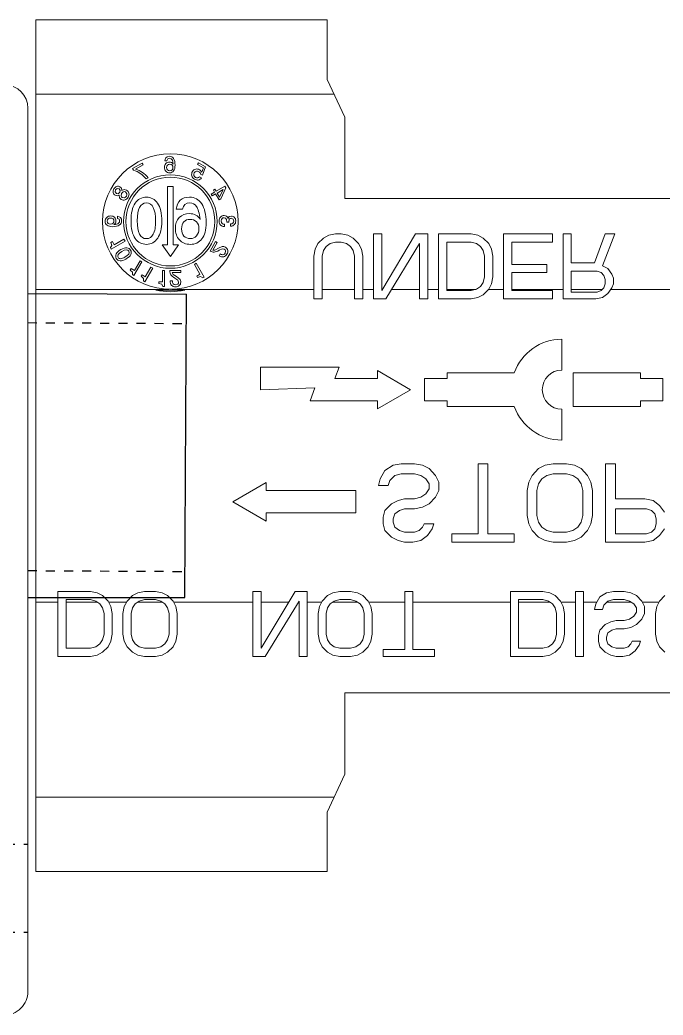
# Model space of a CAD drawing. Header units: millimetres. Extents: x 5106 to 6716, y 1990 to 3063.
# Drawn here: x 6429.87 to 6436.98, y 2520.72 to 2531.72 of the extents above; entities that cross this region are included whole.
import ezdxf

# ---------------------------------------------------------------- set-up
doc = ezdxf.new("R2010")
doc.units = ezdxf.units.MM
doc.linetypes.add('DASH', pattern=[0.35, 0.25, -0.1])
doc.layers.add('51', color=7, linetype='Continuous', true_color=0xffffff)
doc.layers.add('_TCH_MASK', color=7, linetype='Continuous', lineweight=0)
doc.layers.add('图框_标题栏属性', color=1, linetype='Continuous', lineweight=0)

# ---------------------------------------------------------------- blocks, each defined once
blk = doc.blocks.new('4')
at = {"layer": '_TCH_MASK', "color": 7, "linetype": 'Continuous'}
for p, q in [((3398.47, 4266.099), (3398.47, 4264.691)), ((3391.344, 4259.993), (3391.344, 4265.917)), ((3400.074, 4265.917), (3400.074, 4259.993)), ((3392.159, 4265.549), (3392.061, 4265.645)), ((3393.063, 4265.645), (3392.965, 4265.549)), ((3394.124, 4265.552), (3394.242, 4265.639)), ((3394.537, 4265.639), (3394.655, 4265.552)), ((3396.501, 4265.608), (3396.501, 4265.212)), ((3396.897, 4265.608), (3396.501, 4265.608)), ((3396.897, 4265.212), (3396.897, 4265.608)), ((3392.257, 4265.501), (3392.159, 4265.549)), ((3392.379, 4265.477), (3392.257, 4265.501)), ((3392.379, 4265.477), (3392.745, 4265.477)), ((3392.868, 4265.501), (3392.745, 4265.477)), ((3392.965, 4265.549), (3392.868, 4265.501)), ((3392.948, 4265.247), (3392.948, 4265.54)), ((3394.006, 4265.292), (3394.036, 4265.436)), ((3394.036, 4265.436), (3394.124, 4265.552)), ((3394.183, 4265.408), (3394.154, 4265.321)), ((3394.242, 4265.465), (3394.183, 4265.408)), ((3394.33, 4265.494), (3394.242, 4265.465)), ((3394.33, 4265.494), (3394.419, 4265.494)), ((3394.507, 4265.465), (3394.419, 4265.494)), ((3394.566, 4265.408), (3394.507, 4265.465)), ((3394.596, 4265.321), (3394.566, 4265.408)), ((3394.655, 4265.552), (3394.743, 4265.436)), ((3394.743, 4265.436), (3394.773, 4265.292)), ((3392.184, 4265.19), (3392.257, 4265.214)), ((3392.257, 4265.07), (3392.257, 4265.214)), ((3392.55, 4265.142), (3392.648, 4265.238)), ((3392.648, 4265.238), (3392.745, 4265.286)), ((3392.868, 4265.286), (3392.745, 4265.286)), ((3392.868, 4265.286), (3392.965, 4265.238)), ((3392.965, 4265.238), (3393.063, 4265.142)), ((3394.006, 4265.292), (3394.006, 4264.599)), ((3394.154, 4264.772), (3394.154, 4265.321)), ((3394.596, 4265.321), (3394.596, 4264.772)), ((3394.773, 4264.772), (3394.773, 4265.292)), ((3396.402, 4265.212), (3396.402, 4264.024)), ((3396.501, 4265.212), (3396.402, 4265.212)), ((3396.996, 4265.212), (3396.897, 4265.212)), ((3396.996, 4264.024), (3396.996, 4265.212)), ((3392.012, 4265.022), (3392.086, 4265.118)), ((3392.086, 4265.118), (3392.184, 4265.19)), ((3392.208, 4265.046), (3392.159, 4264.999)), ((3392.257, 4265.07), (3392.208, 4265.046)), ((3392.477, 4264.927), (3392.501, 4265.046)), ((3392.501, 4265.046), (3392.55, 4265.142)), ((3392.697, 4265.094), (3392.648, 4265.022)), ((3392.77, 4265.142), (3392.697, 4265.094)), ((3392.77, 4265.142), (3392.843, 4265.142)), ((3392.917, 4265.094), (3392.843, 4265.142)), ((3392.965, 4265.022), (3392.917, 4265.094)), ((3392.948, 4264.622), (3392.948, 4265.049)), ((3393.063, 4265.142), (3393.112, 4265.046)), ((3393.112, 4265.046), (3393.136, 4264.927)), ((3391.988, 4264.903), (3392.012, 4265.022)), ((3391.988, 4264.903), (3391.988, 4264.783)), ((3392.159, 4264.999), (3392.135, 4264.927)), ((3392.135, 4264.783), (3392.135, 4264.927)), ((3392.477, 4264.927), (3392.477, 4264.783)), ((3392.648, 4265.022), (3392.623, 4264.927)), ((3392.623, 4264.783), (3392.623, 4264.927)), ((3392.99, 4264.927), (3392.965, 4265.022)), ((3392.99, 4264.927), (3392.99, 4264.735)), ((3393.136, 4264.735), (3393.136, 4264.927)), ((3392.012, 4264.688), (3391.988, 4264.783)), ((3392.061, 4264.592), (3392.012, 4264.688)), ((3392.135, 4264.783), (3392.159, 4264.711)), ((3392.159, 4264.711), (3392.208, 4264.64)), ((3392.403, 4264.64), (3392.452, 4264.711)), ((3392.452, 4264.711), (3392.477, 4264.783)), ((3392.599, 4264.688), (3392.55, 4264.592)), ((3392.623, 4264.783), (3392.599, 4264.688)), ((3392.965, 4264.64), (3392.99, 4264.735)), ((3393.136, 4264.735), (3393.112, 4264.616)), ((3394.596, 4264.772), (3394.154, 4264.772)), ((3395.392, 4264.772), (3394.773, 4264.772)), ((3395.392, 4264.599), (3395.392, 4264.772)), ((3398.4, 4264.639), (3398.498, 4264.711)), ((3398.498, 4264.711), (3398.571, 4264.735)), ((3398.669, 4264.735), (3398.571, 4264.735)), ((3398.669, 4264.735), (3398.742, 4264.711)), ((3398.742, 4264.711), (3398.84, 4264.639)), ((3398.889, 4264.543), (3399.451, 4264.759)), ((3399.451, 4264.591), (3399.451, 4264.759)), ((3392.159, 4264.496), (3392.061, 4264.592)), ((3392.208, 4264.64), (3392.281, 4264.616)), ((3392.33, 4264.616), (3392.281, 4264.616)), ((3392.33, 4264.616), (3392.403, 4264.64)), ((3392.55, 4264.592), (3392.452, 4264.496)), ((3392.819, 4264.544), (3392.892, 4264.568)), ((3392.819, 4264.544), (3392.819, 4264.4)), ((3392.892, 4264.568), (3392.965, 4264.64)), ((3393.112, 4264.616), (3393.039, 4264.496)), ((3394.006, 4264.599), (3395.392, 4264.599)), ((3398.302, 4264.424), (3398.327, 4264.543)), ((3398.327, 4264.543), (3398.4, 4264.639)), ((3398.449, 4264.519), (3398.424, 4264.448)), ((3398.498, 4264.567), (3398.449, 4264.519)), ((3398.47, 4264.54), (3398.47, 4263.993)), ((3398.571, 4264.591), (3398.498, 4264.567)), ((3398.571, 4264.591), (3398.644, 4264.591)), ((3398.718, 4264.567), (3398.644, 4264.591)), ((3398.766, 4264.519), (3398.718, 4264.567)), ((3398.791, 4264.448), (3398.766, 4264.519)), ((3398.84, 4264.639), (3398.889, 4264.543)), ((3399.451, 4264.591), (3398.937, 4264.4)), ((3392.257, 4264.472), (3392.159, 4264.496)), ((3392.257, 4264.472), (3392.355, 4264.472)), ((3392.452, 4264.496), (3392.355, 4264.472)), ((3392.917, 4264.424), (3392.819, 4264.4)), ((3393.039, 4264.496), (3392.917, 4264.424)), ((3392.948, 4264.209), (3392.948, 4264.443)), ((3394.212, 4264.281), (3394.33, 4264.339)), ((3394.33, 4264.339), (3394.478, 4264.368)), ((3394.92, 4264.368), (3394.478, 4264.368)), ((3394.92, 4264.368), (3395.068, 4264.339)), ((3395.068, 4264.339), (3395.186, 4264.281)), ((3398.302, 4264.424), (3398.302, 4263.85)), ((3398.424, 4263.993), (3398.424, 4264.448)), ((3398.791, 4264.448), (3398.791, 4263.993)), ((3398.937, 4263.993), (3398.937, 4264.4)), ((3391.988, 4264.209), (3391.988, 4264.065)), ((3393.136, 4264.209), (3391.988, 4264.209)), ((3393.136, 4264.065), (3393.136, 4264.209)), ((3394.036, 4264.05), (3394.095, 4264.166)), ((3394.095, 4264.166), (3394.212, 4264.281)), ((3394.36, 4264.166), (3394.271, 4264.108)), ((3394.478, 4264.195), (3394.36, 4264.166)), ((3394.478, 4264.195), (3394.92, 4264.195)), ((3395.038, 4264.166), (3394.92, 4264.195)), ((3395.127, 4264.108), (3395.038, 4264.166)), ((3395.186, 4264.281), (3395.304, 4264.166)), ((3395.304, 4264.166), (3395.363, 4264.05)), ((3391.988, 4264.065), (3393.136, 4264.065)), ((3392.948, 4263.811), (3392.948, 4264.065)), ((3394.006, 4263.906), (3394.036, 4264.05)), ((3394.212, 4264.022), (3394.183, 4263.906)), ((3394.271, 4264.108), (3394.212, 4264.022)), ((3395.186, 4264.022), (3395.127, 4264.108)), ((3395.215, 4263.906), (3395.186, 4264.022)), ((3395.363, 4264.05), (3395.392, 4263.906)), ((3396.402, 4264.024), (3396.996, 4264.024)), ((3398.791, 4263.993), (3398.424, 4263.993)), ((3399.451, 4263.993), (3398.937, 4263.993)), ((3399.451, 4263.85), (3399.451, 4263.993)), ((3392.061, 4263.707), (3392.159, 4263.802)), ((3392.159, 4263.802), (3392.257, 4263.85)), ((3392.257, 4263.85), (3392.379, 4263.874)), ((3392.745, 4263.874), (3392.379, 4263.874)), ((3392.745, 4263.874), (3392.868, 4263.85)), ((3392.868, 4263.85), (3392.965, 4263.802)), ((3392.965, 4263.802), (3393.063, 4263.707)), ((3394.006, 4263.906), (3394.006, 4263.675)), ((3394.183, 4263.675), (3394.183, 4263.906)), ((3395.215, 4263.906), (3395.215, 4263.675)), ((3395.392, 4263.675), (3395.392, 4263.906)), ((3396.352, 4263.826), (3395.808, 4263.826)), ((3397.59, 4263.826), (3397.045, 4263.826)), ((3398.302, 4263.85), (3399.451, 4263.85)), ((3398.47, 4263.85), (3398.47, 4262.94)), ((3392.012, 4263.611), (3392.061, 4263.707)), ((3392.208, 4263.659), (3392.159, 4263.587)), ((3392.281, 4263.707), (3392.208, 4263.659)), ((3392.379, 4263.731), (3392.281, 4263.707)), ((3392.379, 4263.731), (3392.745, 4263.731)), ((3392.843, 4263.707), (3392.745, 4263.731)), ((3392.917, 4263.659), (3392.843, 4263.707)), ((3392.965, 4263.587), (3392.917, 4263.659)), ((3393.063, 4263.707), (3393.112, 4263.611)), ((3394.036, 4263.531), (3394.006, 4263.675)), ((3394.183, 4263.675), (3394.212, 4263.56)), ((3395.186, 4263.56), (3395.215, 4263.675)), ((3395.392, 4263.675), (3395.363, 4263.531)), ((3398.302, 4263.658), (3398.302, 4262.797)), ((3398.449, 4263.658), (3398.302, 4263.658)), ((3398.449, 4262.94), (3398.449, 4263.658)), ((3399.304, 4263.658), (3399.304, 4262.94)), ((3399.451, 4263.658), (3399.304, 4263.658)), ((3399.451, 4262.797), (3399.451, 4263.658)), ((3391.988, 4263.491), (3392.012, 4263.611)), ((3391.988, 4263.491), (3391.988, 4262.917)), ((3392.159, 4263.587), (3392.135, 4263.491)), ((3392.135, 4263.061), (3392.135, 4263.491)), ((3392.948, 4263.061), (3392.948, 4263.613)), ((3392.99, 4263.491), (3392.965, 4263.587)), ((3392.99, 4263.491), (3392.99, 4263.061)), ((3393.112, 4263.611), (3393.136, 4263.491)), ((3393.136, 4262.917), (3393.136, 4263.491)), ((3394.095, 4263.415), (3394.036, 4263.531)), ((3394.212, 4263.56), (3394.271, 4263.473)), ((3394.271, 4263.473), (3394.36, 4263.415)), ((3395.038, 4263.415), (3395.127, 4263.473)), ((3395.127, 4263.473), (3395.186, 4263.56)), ((3395.363, 4263.531), (3395.304, 4263.415)), ((3398.766, 4263.562), (3398.766, 4262.94)), ((3398.913, 4263.562), (3398.766, 4263.562)), ((3398.913, 4262.94), (3398.913, 4263.562)), ((3394.212, 4263.3), (3394.095, 4263.415)), ((3394.33, 4263.242), (3394.212, 4263.3)), ((3394.36, 4263.415), (3394.478, 4263.386)), ((3394.92, 4263.386), (3394.478, 4263.386)), ((3394.92, 4263.386), (3395.038, 4263.415)), ((3395.186, 4263.3), (3395.068, 4263.242)), ((3395.304, 4263.415), (3395.186, 4263.3)), ((3394.478, 4263.213), (3394.33, 4263.242)), ((3394.478, 4263.213), (3394.92, 4263.213)), ((3395.068, 4263.242), (3394.92, 4263.213)), ((3392.99, 4263.061), (3392.135, 4263.061)), ((3394.006, 4262.982), (3394.006, 4261.885)), ((3394.154, 4262.982), (3394.006, 4262.982)), ((3394.154, 4262.52), (3394.154, 4262.982)), ((3396.402, 4262.986), (3396.402, 4261.798)), ((3396.996, 4261.798), (3396.996, 4262.986)), ((3398.766, 4262.94), (3398.449, 4262.94)), ((3399.304, 4262.94), (3398.913, 4262.94)), ((3391.988, 4262.917), (3393.136, 4262.917)), ((3392.948, 4261.194), (3392.948, 4262.917)), ((3398.302, 4262.797), (3399.451, 4262.797)), ((3398.471, 4262.797), (3398.471, 4262.532)), ((3398.473, 4262.534), (3398.571, 4262.582)), ((3398.571, 4262.582), (3398.693, 4262.605)), ((3399.06, 4262.605), (3398.693, 4262.605)), ((3399.06, 4262.605), (3399.182, 4262.582)), ((3399.182, 4262.582), (3399.28, 4262.534)), ((3395.392, 4262.52), (3394.154, 4262.52)), ((3395.392, 4262.347), (3395.392, 4262.52)), ((3398.327, 4262.342), (3398.376, 4262.438)), ((3398.376, 4262.438), (3398.473, 4262.534)), ((3398.595, 4262.438), (3398.522, 4262.39)), ((3398.693, 4262.462), (3398.595, 4262.438)), ((3398.693, 4262.462), (3399.06, 4262.462)), ((3399.157, 4262.438), (3399.06, 4262.462)), ((3399.231, 4262.39), (3399.157, 4262.438)), ((3399.28, 4262.534), (3399.377, 4262.438)), ((3399.377, 4262.438), (3399.426, 4262.342)), ((3394.154, 4261.885), (3394.154, 4262.347)), ((3394.154, 4262.347), (3395.392, 4262.347)), ((3398.302, 4262.223), (3398.327, 4262.342)), ((3398.302, 4262.223), (3398.302, 4261.648)), ((3398.473, 4262.318), (3398.449, 4262.223)), ((3398.449, 4261.792), (3398.449, 4262.223)), ((3398.47, 4262.306), (3398.47, 4261.792)), ((3398.522, 4262.39), (3398.473, 4262.318)), ((3399.28, 4262.318), (3399.231, 4262.39)), ((3399.304, 4262.223), (3399.28, 4262.318)), ((3399.304, 4262.223), (3399.304, 4261.792)), ((3399.426, 4262.342), (3399.451, 4262.223)), ((3399.451, 4261.648), (3399.451, 4262.223)), ((3394.006, 4261.885), (3394.154, 4261.885)), ((3396.402, 4261.798), (3396.501, 4261.798)), ((3396.501, 4261.798), (3396.501, 4261.402)), ((3396.897, 4261.402), (3396.897, 4261.798)), ((3396.897, 4261.798), (3396.996, 4261.798)), ((3399.304, 4261.792), (3398.449, 4261.792)), ((3391.988, 4261.577), (3391.988, 4260.668)), ((3392.11, 4261.577), (3391.988, 4261.577)), ((3392.11, 4261.194), (3392.11, 4261.577)), ((3394.124, 4261.452), (3394.242, 4261.538)), ((3394.242, 4261.538), (3394.33, 4261.567)), ((3394.33, 4261.394), (3394.33, 4261.567)), ((3394.684, 4261.481), (3394.802, 4261.596)), ((3394.802, 4261.596), (3394.92, 4261.654)), ((3395.068, 4261.654), (3394.92, 4261.654)), ((3395.068, 4261.654), (3395.186, 4261.596)), ((3395.186, 4261.596), (3395.304, 4261.481)), ((3398.302, 4261.648), (3399.451, 4261.648)), ((3398.47, 4261.648), (3398.47, 4261.457)), ((3394.036, 4261.336), (3394.124, 4261.452)), ((3394.271, 4261.365), (3394.212, 4261.307)), ((3394.33, 4261.394), (3394.271, 4261.365)), ((3394.596, 4261.221), (3394.625, 4261.365)), ((3394.625, 4261.365), (3394.684, 4261.481)), ((3394.861, 4261.423), (3394.802, 4261.336)), ((3394.95, 4261.481), (3394.861, 4261.423)), ((3394.95, 4261.481), (3395.038, 4261.481)), ((3395.127, 4261.423), (3395.038, 4261.481)), ((3395.186, 4261.336), (3395.127, 4261.423)), ((3395.304, 4261.481), (3395.363, 4261.365)), ((3395.363, 4261.365), (3395.392, 4261.221)), ((3396.501, 4261.402), (3396.897, 4261.402)), ((3398.302, 4261.457), (3398.302, 4261.314)), ((3399.451, 4261.457), (3398.302, 4261.457)), ((3399.451, 4261.242), (3399.451, 4261.457)), ((3393.136, 4261.194), (3392.11, 4261.194)), ((3393.136, 4261.051), (3393.136, 4261.194)), ((3394.006, 4261.192), (3394.036, 4261.336)), ((3394.006, 4261.192), (3394.006, 4261.047)), ((3394.212, 4261.307), (3394.183, 4261.221)), ((3394.183, 4261.047), (3394.183, 4261.221)), ((3394.596, 4261.221), (3394.596, 4261.047)), ((3394.802, 4261.336), (3394.773, 4261.221)), ((3394.773, 4261.047), (3394.773, 4261.221)), ((3395.215, 4261.221), (3395.186, 4261.336)), ((3395.215, 4261.221), (3395.215, 4260.99)), ((3395.392, 4260.99), (3395.392, 4261.221)), ((3398.302, 4260.715), (3399.28, 4261.314)), ((3398.302, 4261.314), (3399.28, 4261.314)), ((3399.451, 4261.242), (3398.449, 4260.644)), ((3398.47, 4261.314), (3398.47, 4260.818)), ((3392.11, 4260.668), (3392.11, 4261.051)), ((3392.11, 4261.051), (3393.136, 4261.051)), ((3392.948, 4260.414), (3392.948, 4261.051)), ((3394.036, 4260.932), (3394.006, 4261.047)), ((3394.183, 4261.047), (3394.212, 4260.961)), ((3394.566, 4260.961), (3394.596, 4261.047)), ((3394.773, 4261.047), (3394.743, 4260.932)), ((3395.186, 4260.874), (3395.215, 4260.99)), ((3395.392, 4260.99), (3395.363, 4260.845)), ((3396.362, 4260.57), (3396.699, 4261.153)), ((3396.699, 4261.153), (3397.035, 4260.57)), ((3394.095, 4260.816), (3394.036, 4260.932)), ((3394.212, 4260.701), (3394.095, 4260.816)), ((3394.212, 4260.961), (3394.271, 4260.874)), ((3394.271, 4260.874), (3394.36, 4260.845)), ((3394.419, 4260.845), (3394.36, 4260.845)), ((3394.419, 4260.845), (3394.507, 4260.874)), ((3394.507, 4260.874), (3394.566, 4260.961)), ((3394.684, 4260.816), (3394.566, 4260.701)), ((3394.743, 4260.932), (3394.684, 4260.816)), ((3395.097, 4260.788), (3395.186, 4260.874)), ((3395.363, 4260.845), (3395.274, 4260.701)), ((3391.988, 4260.668), (3392.11, 4260.668)), ((3394.33, 4260.672), (3394.212, 4260.701)), ((3394.33, 4260.672), (3394.448, 4260.672)), ((3394.566, 4260.701), (3394.448, 4260.672)), ((3395.009, 4260.759), (3395.097, 4260.788)), ((3395.009, 4260.759), (3395.009, 4260.585)), ((3395.274, 4260.701), (3395.127, 4260.614)), ((3398.302, 4260.715), (3398.302, 4260.5)), ((3399.451, 4260.644), (3398.449, 4260.644)), ((3398.47, 4260.656), (3398.47, 4260.644)), ((3399.451, 4260.5), (3399.451, 4260.644)), ((3392.257, 4260.453), (3392.379, 4260.477)), ((3392.745, 4260.477), (3392.379, 4260.477)), ((3392.745, 4260.477), (3392.868, 4260.453)), ((3395.127, 4260.614), (3395.009, 4260.585)), ((3396.362, 4260.57), (3396.501, 4260.57)), ((3396.501, 4260.57), (3396.501, 4259.382)), ((3396.897, 4259.818), (3396.897, 4260.57)), ((3396.897, 4260.57), (3397.035, 4260.57)), ((3398.302, 4260.5), (3399.451, 4260.5)), ((3398.47, 4260.5), (3398.47, 4260.309)), ((3392.012, 4260.214), (3392.061, 4260.309)), ((3392.061, 4260.309), (3392.159, 4260.405)), ((3392.159, 4260.405), (3392.257, 4260.453)), ((3392.281, 4260.309), (3392.208, 4260.261)), ((3392.379, 4260.333), (3392.281, 4260.309)), ((3392.379, 4260.333), (3392.745, 4260.333)), ((3392.843, 4260.309), (3392.745, 4260.333)), ((3392.917, 4260.261), (3392.843, 4260.309)), ((3392.868, 4260.453), (3392.965, 4260.405)), ((3392.965, 4260.405), (3393.063, 4260.309)), ((3393.063, 4260.309), (3393.112, 4260.214)), ((3398.302, 4260.309), (3398.302, 4260.165)), ((3399.06, 4260.309), (3398.302, 4260.309)), ((3399.06, 4260.309), (3399.182, 4260.285)), ((3399.182, 4260.285), (3399.28, 4260.237)), ((3391.988, 4260.094), (3392.012, 4260.214)), ((3392.159, 4260.19), (3392.135, 4260.094)), ((3392.208, 4260.261), (3392.159, 4260.19)), ((3392.965, 4260.19), (3392.917, 4260.261)), ((3392.948, 4259.781), (3392.948, 4260.216)), ((3392.99, 4260.094), (3392.965, 4260.19)), ((3393.112, 4260.214), (3393.136, 4260.094)), ((3394.521, 4260.189), (3394.521, 4258.605)), ((3394.917, 4260.189), (3394.521, 4260.189)), ((3394.917, 4258.605), (3394.917, 4260.189)), ((3398.302, 4260.165), (3399.06, 4260.165)), ((3398.47, 4260.165), (3398.47, 4259.591)), ((3399.157, 4260.141), (3399.06, 4260.165)), ((3399.231, 4260.093), (3399.157, 4260.141)), ((3399.28, 4260.237), (3399.377, 4260.141)), ((3399.377, 4260.141), (3399.426, 4260.046)), ((3389.907, 4259.993), (3389.239, 4259.681)), ((3391.344, 4259.993), (3389.907, 4259.993)), ((3391.988, 4260.094), (3391.988, 4259.903)), ((3392.135, 4259.903), (3392.135, 4260.094)), ((3392.99, 4260.094), (3392.99, 4259.903)), ((3393.136, 4259.903), (3393.136, 4260.094)), ((3399.28, 4260.022), (3399.231, 4260.093)), ((3399.304, 4259.926), (3399.28, 4260.022)), ((3399.426, 4260.046), (3399.451, 4259.926)), ((3401.51, 4259.993), (3400.074, 4259.993)), ((3401.51, 4259.993), (3402.179, 4259.681)), ((3389.501, 4259.804), (3389.501, 4254.536)), ((3392.012, 4259.783), (3391.988, 4259.903)), ((3392.061, 4259.687), (3392.012, 4259.783)), ((3392.135, 4259.903), (3392.159, 4259.807)), ((3392.159, 4259.807), (3392.208, 4259.735)), ((3392.917, 4259.735), (3392.965, 4259.807)), ((3392.965, 4259.807), (3392.99, 4259.903)), ((3393.112, 4259.783), (3393.063, 4259.687)), ((3393.136, 4259.903), (3393.112, 4259.783)), ((3396.897, 4259.818), (3397.095, 4259.89)), ((3397.095, 4258.504), (3397.095, 4259.89)), ((3399.28, 4259.734), (3399.304, 4259.83)), ((3399.304, 4259.926), (3399.304, 4259.83)), ((3399.451, 4259.83), (3399.426, 4259.711)), ((3399.451, 4259.83), (3399.451, 4259.926)), ((3401.917, 4254.536), (3401.917, 4259.804)), ((3388.186, 4259.681), (3388.186, 4254.536)), ((3389.239, 4259.681), (3388.187, 4259.681)), ((3392.159, 4259.592), (3392.061, 4259.687)), ((3392.257, 4259.544), (3392.159, 4259.592)), ((3392.208, 4259.735), (3392.281, 4259.687)), ((3392.281, 4259.687), (3392.379, 4259.663)), ((3392.745, 4259.663), (3392.379, 4259.663)), ((3392.745, 4259.663), (3392.843, 4259.687)), ((3392.843, 4259.687), (3392.917, 4259.735)), ((3392.965, 4259.592), (3392.868, 4259.544)), ((3392.948, 4259.328), (3392.948, 4259.583)), ((3393.063, 4259.687), (3392.965, 4259.592)), ((3398.302, 4259.591), (3398.302, 4259.447)), ((3399.06, 4259.591), (3398.302, 4259.591)), ((3399.06, 4259.591), (3399.157, 4259.615)), ((3399.157, 4259.615), (3399.231, 4259.663)), ((3399.231, 4259.663), (3399.28, 4259.734)), ((3399.377, 4259.615), (3399.28, 4259.519)), ((3399.426, 4259.711), (3399.377, 4259.615)), ((3403.231, 4259.681), (3402.179, 4259.681)), ((3403.231, 4259.681), (3403.231, 4254.536)), ((3392.379, 4259.52), (3392.257, 4259.544)), ((3392.379, 4259.52), (3392.745, 4259.52)), ((3392.868, 4259.544), (3392.745, 4259.52)), ((3396.732, 4259.466), (3396.501, 4259.382)), ((3396.699, 4258.504), (3396.732, 4259.466)), ((3398.302, 4259.447), (3399.06, 4259.447)), ((3398.471, 4259.447), (3398.471, 4256.94)), ((3399.182, 4259.471), (3399.06, 4259.447)), ((3399.28, 4259.519), (3399.182, 4259.471)), ((3391.988, 4259.328), (3391.988, 4259.185)), ((3393.136, 4259.328), (3391.988, 4259.328)), ((3393.136, 4259.113), (3393.136, 4259.328)), ((3391.988, 4258.587), (3392.965, 4259.185)), ((3391.988, 4259.185), (3392.965, 4259.185)), ((3393.136, 4259.113), (3392.135, 4258.515)), ((3392.948, 4258.515), (3392.948, 4259)), ((3391.988, 4258.587), (3391.988, 4258.371)), ((3394.719, 4258.013), (3394.377, 4258.605)), ((3394.521, 4258.605), (3394.377, 4258.605)), ((3395.061, 4258.605), (3394.719, 4258.013)), ((3395.061, 4258.605), (3394.917, 4258.605)), ((3391.988, 4258.371), (3393.136, 4258.371)), ((3393.136, 4258.515), (3392.135, 4258.515)), ((3392.948, 4256.968), (3392.948, 4258.371)), ((3393.136, 4258.371), (3393.136, 4258.515)), ((3396.699, 4258.504), (3397.095, 4258.504)), ((3399.713, 4258.018), (3399.678, 4258.03)), ((3399.727, 4257.985), (3399.713, 4258.018)), ((3399.151, 4257.888), (3399.111, 4257.88)), ((3399.162, 4257.771), (3399.189, 4257.829)), ((3399.189, 4257.829), (3399.182, 4257.864)), ((3399.226, 4257.829), (3399.197, 4257.761)), ((3399.62, 4257.869), (3399.582, 4257.869)), ((3399.588, 4257.977), (3399.588, 4257.971)), ((3399.588, 4257.971), (3399.627, 4257.971)), ((3399.656, 4257.942), (3399.711, 4257.952)), ((3399.656, 4257.942), (3399.656, 4257.907)), ((3399.703, 4257.902), (3399.656, 4257.907)), ((3399.727, 4257.887), (3399.703, 4257.902)), ((3399.756, 4257.952), (3399.723, 4257.929)), ((3399.737, 4257.86), (3399.727, 4257.887)), ((3399.765, 4257.989), (3399.756, 4257.952)), ((3400.068, 4257.804), (3400.263, 4257.893)), ((3400.236, 4257.846), (3400.097, 4257.782)), ((3400.173, 4257.738), (3400.236, 4257.846)), ((3400.293, 4257.876), (3400.203, 4257.721)), ((3400.263, 4257.893), (3400.293, 4257.876)), ((3399.097, 4257.793), (3399.063, 4257.774)), ((3399.314, 4257.709), (3399.148, 4257.613)), ((3399.197, 4257.761), (3399.166, 4257.7)), ((3399.166, 4257.664), (3399.297, 4257.74)), ((3399.166, 4257.7), (3399.166, 4257.664)), ((3399.297, 4257.74), (3399.314, 4257.709)), ((3400.05, 4257.773), (3400.068, 4257.804)), ((3400.158, 4257.711), (3400.05, 4257.773)), ((3400.097, 4257.782), (3400.173, 4257.738)), ((3400.123, 4257.651), (3400.158, 4257.711)), ((3400.153, 4257.634), (3400.123, 4257.651)), ((3400.187, 4257.694), (3400.153, 4257.634)), ((3400.224, 4257.673), (3400.187, 4257.694)), ((3400.203, 4257.721), (3400.239, 4257.7)), ((3400.239, 4257.7), (3400.224, 4257.673)), ((3398.675, 4257.483), (3398.689, 4257.509)), ((3398.697, 4257.445), (3398.675, 4257.483)), ((3398.689, 4257.509), (3398.931, 4257.369)), ((3400.488, 4257.478), (3400.633, 4257.535)), ((3400.502, 4257.449), (3400.488, 4257.478)), ((3400.616, 4257.494), (3400.542, 4257.465)), ((3400.675, 4257.391), (3400.616, 4257.494)), ((3400.633, 4257.535), (3400.706, 4257.409)), ((3398.682, 4257.392), (3398.697, 4257.445)), ((3398.707, 4257.378), (3398.682, 4257.392)), ((3398.74, 4257.435), (3398.707, 4257.378)), ((3398.912, 4257.336), (3398.74, 4257.435)), ((3398.931, 4257.369), (3398.912, 4257.336)), ((3400.44, 4257.461), (3400.459, 4257.427)), ((3400.706, 4257.409), (3400.675, 4257.391)), ((3398.457, 4256.657), (3398.457, 4257.168)), ((3399.885, 4257.125), (3399.885, 4257.015)), ((3392.061, 4256.864), (3392.159, 4256.96)), ((3392.159, 4256.96), (3392.257, 4257.008)), ((3392.257, 4257.008), (3392.379, 4257.032)), ((3392.745, 4257.032), (3392.379, 4257.032)), ((3392.745, 4257.032), (3392.868, 4257.008)), ((3392.868, 4257.008), (3392.965, 4256.96)), ((3392.965, 4256.96), (3393.063, 4256.864)), ((3398.565, 4257.042), (3398.552, 4257.003)), ((3398.635, 4257.045), (3398.601, 4257.056)), ((3398.62, 4256.909), (3398.62, 4256.947)), ((3398.671, 4256.993), (3398.635, 4257.045)), ((3398.654, 4257.077), (3398.698, 4257.018)), ((3398.698, 4257.018), (3398.735, 4256.961)), ((3398.735, 4256.961), (3398.766, 4256.943)), ((3398.766, 4257.094), (3398.766, 4256.943)), ((3398.802, 4257.094), (3398.766, 4257.094)), ((3398.802, 4256.902), (3398.802, 4257.094)), ((3399.05, 4256.912), (3399.256, 4257.057)), ((3399.256, 4257.057), (3399.256, 4256.964)), ((3399.256, 4256.964), (3400.288, 4256.964)), ((3400.288, 4256.964), (3400.288, 4256.861)), ((3400.751, 4256.948), (3400.685, 4256.963)), ((3400.777, 4256.927), (3400.751, 4256.948)), ((3391.988, 4256.649), (3392.012, 4256.768)), ((3392.012, 4256.768), (3392.061, 4256.864)), ((3392.208, 4256.816), (3392.159, 4256.744)), ((3392.281, 4256.864), (3392.208, 4256.816)), ((3392.379, 4256.888), (3392.281, 4256.864)), ((3392.379, 4256.888), (3392.745, 4256.888)), ((3392.843, 4256.864), (3392.745, 4256.888)), ((3392.917, 4256.816), (3392.843, 4256.864)), ((3392.965, 4256.744), (3392.917, 4256.816)), ((3392.948, 4256.335), (3392.948, 4256.771)), ((3393.063, 4256.864), (3393.112, 4256.768)), ((3393.112, 4256.768), (3393.136, 4256.649)), ((3398.471, 4256.884), (3398.471, 4254.536)), ((3398.523, 4256.811), (3398.523, 4256.781)), ((3398.802, 4256.811), (3398.523, 4256.811)), ((3398.561, 4256.759), (3398.523, 4256.781)), ((3398.603, 4256.706), (3398.603, 4256.773)), ((3398.603, 4256.773), (3398.802, 4256.773)), ((3398.802, 4256.773), (3398.802, 4256.811)), ((3399.256, 4256.768), (3399.05, 4256.912)), ((3399.256, 4256.861), (3399.256, 4256.768)), ((3400.288, 4256.861), (3399.256, 4256.861)), ((3400.744, 4256.852), (3400.744, 4256.813)), ((3400.789, 4256.827), (3400.744, 4256.813)), ((3400.786, 4256.899), (3400.777, 4256.927)), ((3400.813, 4256.855), (3400.789, 4256.827)), ((3400.821, 4256.895), (3400.813, 4256.855)), ((3391.988, 4256.649), (3391.988, 4256.457)), ((3392.159, 4256.744), (3392.135, 4256.649)), ((3392.135, 4256.457), (3392.135, 4256.649)), ((3392.99, 4256.649), (3392.965, 4256.744)), ((3392.99, 4256.649), (3392.99, 4256.457)), ((3393.136, 4256.457), (3393.136, 4256.649)), ((3398.574, 4256.706), (3398.561, 4256.759)), ((3398.574, 4256.706), (3398.603, 4256.706)), ((3398.605, 4256.462), (3398.847, 4256.601)), ((3398.847, 4256.601), (3398.866, 4256.568)), ((3392.012, 4256.338), (3391.988, 4256.457)), ((3392.135, 4256.457), (3392.159, 4256.362)), ((3392.965, 4256.362), (3392.99, 4256.457)), ((3393.136, 4256.457), (3393.112, 4256.338)), ((3398.62, 4256.436), (3398.605, 4256.462)), ((3398.665, 4256.436), (3398.62, 4256.436)), ((3398.702, 4256.397), (3398.665, 4256.436)), ((3398.866, 4256.568), (3398.695, 4256.469)), ((3398.695, 4256.469), (3398.728, 4256.412)), ((3400.422, 4256.483), (3400.443, 4256.519)), ((3400.596, 4256.297), (3400.672, 4256.429)), ((3400.672, 4256.429), (3400.703, 4256.411)), ((3392.061, 4256.242), (3392.012, 4256.338)), ((3392.159, 4256.146), (3392.061, 4256.242)), ((3392.159, 4256.362), (3392.208, 4256.29)), ((3392.208, 4256.29), (3392.281, 4256.242)), ((3392.281, 4256.242), (3392.379, 4256.218)), ((3392.745, 4256.218), (3392.843, 4256.242)), ((3392.843, 4256.242), (3392.917, 4256.29)), ((3392.917, 4256.29), (3392.965, 4256.362)), ((3393.063, 4256.242), (3392.965, 4256.146)), ((3393.112, 4256.338), (3393.063, 4256.242)), ((3398.728, 4256.412), (3398.702, 4256.397)), ((3398.717, 4256.269), (3398.958, 4256.409)), ((3398.731, 4256.244), (3398.717, 4256.269)), ((3398.776, 4256.244), (3398.731, 4256.244)), ((3398.813, 4256.204), (3398.776, 4256.244)), ((3398.977, 4256.376), (3398.806, 4256.277)), ((3398.806, 4256.277), (3398.839, 4256.219)), ((3398.958, 4256.409), (3398.977, 4256.376)), ((3400.606, 4256.243), (3400.578, 4256.259)), ((3400.703, 4256.411), (3400.606, 4256.243)), ((3392.257, 4256.098), (3392.159, 4256.146)), ((3392.379, 4256.075), (3392.257, 4256.098)), ((3392.745, 4256.218), (3392.379, 4256.218)), ((3392.379, 4256.075), (3392.745, 4256.075)), ((3392.868, 4256.098), (3392.745, 4256.075)), ((3392.965, 4256.146), (3392.868, 4256.098)), ((3392.948, 4255.82), (3392.948, 4256.138)), ((3398.839, 4256.219), (3398.813, 4256.204)), ((3399.184, 4255.869), (3399.323, 4256.111)), ((3399.356, 4256.092), (3399.257, 4255.92)), ((3399.323, 4256.111), (3399.356, 4256.092)), ((3400.088, 4256.102), (3400.093, 4256.063)), ((3400.191, 4256.12), (3400.16, 4256.144)), ((3400.167, 4256.049), (3400.196, 4256.081)), ((3400.236, 4256.098), (3400.219, 4256.056)), ((3400.224, 4256.139), (3400.236, 4256.098)), ((3399.257, 4255.92), (3399.315, 4255.887)), ((3399.725, 4255.976), (3399.763, 4255.976)), ((3400.09, 4256.014), (3400.06, 4256.044)), ((3400.135, 4256.007), (3400.09, 4256.014)), ((3400.122, 4255.972), (3400.135, 4256.007)), ((3400.133, 4255.936), (3400.122, 4255.972)), ((3400.125, 4256.04), (3400.167, 4256.049)), ((3400.185, 4256.018), (3400.16, 4255.992)), ((3400.16, 4255.992), (3400.164, 4255.958)), ((3400.164, 4255.958), (3400.191, 4255.937)), ((3400.219, 4256.026), (3400.185, 4256.018)), ((3400.191, 4255.937), (3400.227, 4255.945)), ((3400.219, 4256.056), (3400.256, 4256.049)), ((3400.246, 4256.006), (3400.219, 4256.026)), ((3400.227, 4255.945), (3400.251, 4255.972)), ((3400.251, 4255.972), (3400.246, 4256.006)), ((3400.256, 4256.049), (3400.281, 4256.022)), ((3392.012, 4255.62), (3392.061, 4255.716)), ((3392.061, 4255.716), (3392.159, 4255.811)), ((3392.159, 4255.811), (3392.257, 4255.859)), ((3392.281, 4255.716), (3392.208, 4255.668)), ((3392.257, 4255.859), (3392.379, 4255.883)), ((3392.379, 4255.74), (3392.281, 4255.716)), ((3392.745, 4255.883), (3392.379, 4255.883)), ((3392.379, 4255.74), (3392.745, 4255.74)), ((3392.745, 4255.883), (3392.868, 4255.859)), ((3392.843, 4255.716), (3392.745, 4255.74)), ((3392.917, 4255.668), (3392.843, 4255.716)), ((3392.868, 4255.859), (3392.965, 4255.811)), ((3392.965, 4255.811), (3393.063, 4255.716)), ((3393.063, 4255.716), (3393.112, 4255.62)), ((3399.209, 4255.854), (3399.184, 4255.869)), ((3399.248, 4255.877), (3399.209, 4255.854)), ((3399.3, 4255.861), (3399.248, 4255.877)), ((3399.315, 4255.887), (3399.3, 4255.861)), ((3391.988, 4255.5), (3392.012, 4255.62)), ((3392.159, 4255.596), (3392.135, 4255.5)), ((3392.208, 4255.668), (3392.159, 4255.596)), ((3392.965, 4255.596), (3392.917, 4255.668)), ((3392.948, 4255.07), (3392.948, 4255.622)), ((3392.99, 4255.5), (3392.965, 4255.596)), ((3393.112, 4255.62), (3393.136, 4255.5)), ((3391.988, 4255.5), (3391.988, 4254.926)), ((3392.135, 4255.07), (3392.135, 4255.5)), ((3392.99, 4255.5), (3392.99, 4255.07)), ((3393.136, 4254.926), (3393.136, 4255.5)), ((3392.99, 4255.07), (3392.135, 4255.07)), ((3391.988, 4254.926), (3393.136, 4254.926)), ((3392.948, 4254.536), (3392.948, 4254.926)), ((3388.186, 4254.536), (3403.231, 4254.536))]:
    blk.add_line(p, q, dxfattribs=at)
for radius in [1.197, 0.826, 0.784]:
    blk.add_circle((3399.669, 4256.912), radius, dxfattribs=at)
for centre, radius, start, end in [((3396.699, 4263.826), 0.891, 180, 250.5288), ((3396.699, 4263.826), 0.346, 180, 0), ((3396.699, 4263.826), 0.891, 289.4712, 0), ((3399.669, 4256.912), 1.239, 168.0837, 191.9163)]:
    blk.add_arc(centre, radius, start, end, dxfattribs=at)
for points in [[(3399.588, 4257.977), (3399.588, 4258.005), (3399.597, 4258.026), (3399.614, 4258.042)], [(3399.614, 4258.042), (3399.631, 4258.057), (3399.653, 4258.065), (3399.679, 4258.065)], [(3399.678, 4258.03), (3399.646, 4258.03), (3399.629, 4258.01), (3399.627, 4257.971)], [(3399.679, 4258.065), (3399.705, 4258.065), (3399.726, 4258.058), (3399.741, 4258.044)], [(3399.741, 4258.044), (3399.757, 4258.03), (3399.765, 4258.012), (3399.765, 4257.989)], [(3399.063, 4257.774), (3399.046, 4257.804), (3399.04, 4257.831), (3399.046, 4257.854)], [(3399.046, 4257.854), (3399.052, 4257.877), (3399.068, 4257.896), (3399.093, 4257.911)], [(3399.084, 4257.845), (3399.081, 4257.83), (3399.085, 4257.813), (3399.097, 4257.793)], [(3399.111, 4257.88), (3399.096, 4257.872), (3399.088, 4257.86), (3399.084, 4257.845)], [(3399.093, 4257.911), (3399.117, 4257.924), (3399.14, 4257.929), (3399.162, 4257.924)], [(3399.182, 4257.864), (3399.174, 4257.877), (3399.164, 4257.885), (3399.151, 4257.888)], [(3399.162, 4257.924), (3399.184, 4257.92), (3399.201, 4257.906), (3399.215, 4257.884)], [(3399.215, 4257.884), (3399.225, 4257.865), (3399.229, 4257.847), (3399.226, 4257.829)], [(3399.607, 4257.798), (3399.591, 4257.814), (3399.582, 4257.838), (3399.582, 4257.869)], [(3399.62, 4257.869), (3399.623, 4257.829), (3399.643, 4257.809), (3399.679, 4257.809)], [(3399.679, 4257.809), (3399.697, 4257.809), (3399.711, 4257.814), (3399.721, 4257.824)], [(3399.711, 4257.952), (3399.721, 4257.96), (3399.727, 4257.971), (3399.727, 4257.985)], [(3399.721, 4257.824), (3399.732, 4257.834), (3399.737, 4257.846), (3399.737, 4257.86)], [(3399.723, 4257.929), (3399.758, 4257.92), (3399.775, 4257.897), (3399.775, 4257.861)], [(3399.775, 4257.861), (3399.775, 4257.836), (3399.766, 4257.815), (3399.749, 4257.798)], [(3399.148, 4257.613), (3399.133, 4257.64), (3399.127, 4257.665), (3399.128, 4257.688)], [(3399.128, 4257.688), (3399.13, 4257.71), (3399.141, 4257.738), (3399.162, 4257.771)], [(3399.677, 4257.773), (3399.647, 4257.773), (3399.624, 4257.781), (3399.607, 4257.798)], [(3399.749, 4257.798), (3399.731, 4257.782), (3399.707, 4257.773), (3399.677, 4257.773)], [(3399.361, 4257.468), (3399.424, 4257.518), (3399.521, 4257.543), (3399.651, 4257.543)], [(3399.651, 4257.543), (3399.792, 4257.543), (3399.902, 4257.516), (3399.981, 4257.465)], [(3399.266, 4257.265), (3399.266, 4257.351), (3399.298, 4257.418), (3399.361, 4257.468)], [(3399.418, 4257.375), (3399.384, 4257.346), (3399.367, 4257.309), (3399.367, 4257.263)], [(3399.543, 4257.417), (3399.493, 4257.417), (3399.451, 4257.403), (3399.418, 4257.375)], [(3399.664, 4257.373), (3399.634, 4257.402), (3399.594, 4257.417), (3399.543, 4257.417)], [(3399.708, 4257.261), (3399.708, 4257.306), (3399.694, 4257.343), (3399.664, 4257.373)], [(3399.937, 4257.372), (3399.896, 4257.401), (3399.819, 4257.423), (3399.704, 4257.44)], [(3399.704, 4257.44), (3399.775, 4257.4), (3399.809, 4257.336), (3399.809, 4257.248)], [(3399.998, 4257.256), (3399.998, 4257.305), (3399.978, 4257.343), (3399.937, 4257.372)], [(3399.981, 4257.465), (3400.06, 4257.413), (3400.099, 4257.342), (3400.099, 4257.25)], [(3400.417, 4257.339), (3400.404, 4257.362), (3400.399, 4257.384), (3400.402, 4257.405)], [(3400.402, 4257.405), (3400.406, 4257.427), (3400.419, 4257.445), (3400.44, 4257.461)], [(3400.477, 4257.29), (3400.452, 4257.297), (3400.432, 4257.313), (3400.417, 4257.339)], [(3400.459, 4257.427), (3400.436, 4257.407), (3400.432, 4257.383), (3400.448, 4257.355)], [(3400.448, 4257.355), (3400.457, 4257.34), (3400.468, 4257.331), (3400.483, 4257.327)], [(3400.552, 4257.303), (3400.527, 4257.288), (3400.502, 4257.284), (3400.477, 4257.29)], [(3400.483, 4257.327), (3400.498, 4257.322), (3400.514, 4257.325), (3400.53, 4257.334)], [(3400.55, 4257.416), (3400.541, 4257.433), (3400.524, 4257.444), (3400.502, 4257.449)], [(3400.53, 4257.334), (3400.546, 4257.343), (3400.555, 4257.355), (3400.558, 4257.371)], [(3400.542, 4257.465), (3400.56, 4257.458), (3400.574, 4257.445), (3400.584, 4257.428)], [(3400.558, 4257.371), (3400.561, 4257.386), (3400.559, 4257.401), (3400.55, 4257.416)], [(3400.596, 4257.359), (3400.591, 4257.335), (3400.576, 4257.317), (3400.552, 4257.303)], [(3400.584, 4257.428), (3400.597, 4257.406), (3400.601, 4257.382), (3400.596, 4257.359)], [(3399.346, 4257.071), (3399.293, 4257.118), (3399.266, 4257.183), (3399.266, 4257.265)], [(3399.367, 4257.263), (3399.367, 4257.217), (3399.383, 4257.18), (3399.413, 4257.152)], [(3399.413, 4257.152), (3399.443, 4257.124), (3399.485, 4257.109), (3399.538, 4257.109)], [(3399.538, 4257.109), (3399.591, 4257.109), (3399.632, 4257.123), (3399.663, 4257.151)], [(3399.663, 4257.151), (3399.693, 4257.179), (3399.708, 4257.215), (3399.708, 4257.261)], [(3399.809, 4257.248), (3399.809, 4257.174), (3399.786, 4257.115), (3399.738, 4257.068)], [(3399.885, 4257.125), (3399.961, 4257.141), (3399.998, 4257.185), (3399.998, 4257.256)], [(3400.099, 4257.25), (3400.099, 4257.11), (3400.028, 4257.032), (3399.885, 4257.015)], [(3398.516, 4257.003), (3398.516, 4257.03), (3398.524, 4257.053), (3398.539, 4257.069)], [(3398.542, 4256.934), (3398.525, 4256.951), (3398.516, 4256.974), (3398.516, 4257.003)], [(3398.539, 4257.069), (3398.554, 4257.086), (3398.574, 4257.095), (3398.6, 4257.095)], [(3398.552, 4257.003), (3398.552, 4256.987), (3398.557, 4256.973), (3398.569, 4256.963)], [(3398.601, 4257.056), (3398.587, 4257.056), (3398.575, 4257.052), (3398.565, 4257.042)], [(3398.569, 4256.963), (3398.58, 4256.952), (3398.597, 4256.947), (3398.62, 4256.947)], [(3398.6, 4257.095), (3398.622, 4257.095), (3398.64, 4257.089), (3398.654, 4257.077)], [(3398.727, 4256.922), (3398.709, 4256.935), (3398.69, 4256.958), (3398.671, 4256.993)], [(3399.547, 4257), (3399.466, 4257), (3399.398, 4257.024), (3399.346, 4257.071)], [(3399.738, 4257.068), (3399.691, 4257.023), (3399.627, 4257), (3399.547, 4257)], [(3400.53, 4256.9), (3400.53, 4256.93), (3400.541, 4256.954), (3400.564, 4256.97)], [(3400.564, 4256.97), (3400.588, 4256.987), (3400.62, 4256.995), (3400.663, 4256.995)], [(3400.625, 4256.957), (3400.608, 4256.957), (3400.594, 4256.952), (3400.582, 4256.942)], [(3400.666, 4256.942), (3400.655, 4256.952), (3400.641, 4256.957), (3400.625, 4256.957)], [(3400.663, 4256.995), (3400.715, 4256.995), (3400.755, 4256.987), (3400.781, 4256.969)], [(3400.685, 4256.963), (3400.707, 4256.945), (3400.718, 4256.922), (3400.718, 4256.895)], [(3400.781, 4256.969), (3400.808, 4256.951), (3400.821, 4256.927), (3400.821, 4256.895)], [(3398.62, 4256.909), (3398.585, 4256.909), (3398.559, 4256.917), (3398.542, 4256.934)], [(3398.802, 4256.902), (3398.771, 4256.903), (3398.746, 4256.91), (3398.727, 4256.922)], [(3400.558, 4256.833), (3400.539, 4256.849), (3400.53, 4256.871), (3400.53, 4256.9)], [(3400.63, 4256.808), (3400.601, 4256.808), (3400.577, 4256.816), (3400.558, 4256.833)], [(3400.582, 4256.942), (3400.571, 4256.932), (3400.565, 4256.918), (3400.565, 4256.901)], [(3400.565, 4256.901), (3400.565, 4256.885), (3400.571, 4256.872), (3400.582, 4256.862)], [(3400.582, 4256.862), (3400.593, 4256.851), (3400.608, 4256.846), (3400.625, 4256.846)], [(3400.625, 4256.846), (3400.642, 4256.846), (3400.655, 4256.851), (3400.666, 4256.861)], [(3400.693, 4256.832), (3400.676, 4256.816), (3400.655, 4256.808), (3400.63, 4256.808)], [(3400.682, 4256.9), (3400.682, 4256.918), (3400.677, 4256.931), (3400.666, 4256.942)], [(3400.666, 4256.861), (3400.677, 4256.871), (3400.682, 4256.884), (3400.682, 4256.9)], [(3400.718, 4256.895), (3400.718, 4256.869), (3400.709, 4256.848), (3400.693, 4256.832)], [(3400.744, 4256.852), (3400.772, 4256.858), (3400.786, 4256.874), (3400.786, 4256.899)], [(3399.266, 4256.489), (3399.266, 4256.573), (3399.303, 4256.64), (3399.374, 4256.688)], [(3399.446, 4256.609), (3399.393, 4256.581), (3399.367, 4256.541), (3399.367, 4256.489)], [(3399.374, 4256.688), (3399.446, 4256.736), (3399.545, 4256.761), (3399.669, 4256.761)], [(3399.671, 4256.651), (3399.574, 4256.651), (3399.499, 4256.637), (3399.446, 4256.609)], [(3399.669, 4256.761), (3399.816, 4256.761), (3399.924, 4256.735), (3399.994, 4256.686)], [(3399.998, 4256.489), (3399.998, 4256.597), (3399.889, 4256.651), (3399.671, 4256.651)], [(3399.994, 4256.686), (3400.064, 4256.637), (3400.099, 4256.571), (3400.099, 4256.489)], [(3399.371, 4256.291), (3399.301, 4256.34), (3399.266, 4256.406), (3399.266, 4256.489)], [(3399.367, 4256.489), (3399.367, 4256.38), (3399.472, 4256.326), (3399.683, 4256.326)], [(3399.683, 4256.326), (3399.893, 4256.326), (3399.998, 4256.38), (3399.998, 4256.489)], [(3400.099, 4256.489), (3400.099, 4256.404), (3400.063, 4256.337), (3399.991, 4256.289)], [(3400.517, 4256.38), (3400.493, 4256.415), (3400.461, 4256.45), (3400.422, 4256.483)], [(3400.443, 4256.519), (3400.516, 4256.457), (3400.567, 4256.383), (3400.596, 4256.297)], [(3399.683, 4256.217), (3399.545, 4256.217), (3399.442, 4256.241), (3399.371, 4256.291)], [(3399.991, 4256.289), (3399.92, 4256.241), (3399.817, 4256.217), (3399.683, 4256.217)], [(3400.578, 4256.259), (3400.562, 4256.305), (3400.541, 4256.345), (3400.517, 4256.38)], [(3398.976, 4256.025), (3398.974, 4256.055), (3398.984, 4256.089), (3399.006, 4256.127)], [(3399.006, 4256.127), (3399.032, 4256.172), (3399.058, 4256.2), (3399.085, 4256.213)], [(3399.039, 4256.109), (3399.022, 4256.079), (3399.013, 4256.054), (3399.013, 4256.033)], [(3399.146, 4256.179), (3399.113, 4256.198), (3399.078, 4256.175), (3399.039, 4256.109)], [(3399.085, 4256.213), (3399.113, 4256.225), (3399.139, 4256.224), (3399.164, 4256.21)], [(3399.14, 4256.055), (3399.177, 4256.119), (3399.179, 4256.16), (3399.146, 4256.179)], [(3399.164, 4256.21), (3399.189, 4256.195), (3399.203, 4256.173), (3399.205, 4256.142)], [(3399.205, 4256.142), (3399.207, 4256.112), (3399.197, 4256.077), (3399.173, 4256.036)], [(3400.06, 4256.044), (3400.047, 4256.066), (3400.044, 4256.089), (3400.052, 4256.111)], [(3400.052, 4256.111), (3400.059, 4256.134), (3400.075, 4256.153), (3400.099, 4256.166)], [(3400.117, 4256.136), (3400.101, 4256.127), (3400.092, 4256.116), (3400.088, 4256.102)], [(3400.093, 4256.063), (3400.101, 4256.05), (3400.111, 4256.042), (3400.125, 4256.04)], [(3400.099, 4256.166), (3400.123, 4256.18), (3400.147, 4256.185), (3400.17, 4256.18)], [(3400.16, 4256.144), (3400.147, 4256.148), (3400.132, 4256.145), (3400.117, 4256.136)], [(3400.17, 4256.18), (3400.193, 4256.175), (3400.212, 4256.161), (3400.224, 4256.139)], [(3400.196, 4256.081), (3400.2, 4256.094), (3400.199, 4256.107), (3400.191, 4256.12)], [(3399.018, 4255.957), (3398.992, 4255.972), (3398.978, 4255.995), (3398.976, 4256.025)], [(3399.013, 4256.033), (3399.012, 4256.012), (3399.019, 4255.997), (3399.035, 4255.988)], [(3399.096, 4255.955), (3399.069, 4255.942), (3399.043, 4255.943), (3399.018, 4255.957)], [(3399.035, 4255.988), (3399.068, 4255.969), (3399.103, 4255.992), (3399.14, 4256.055)], [(3399.173, 4256.036), (3399.149, 4255.994), (3399.123, 4255.967), (3399.096, 4255.955)], [(3399.578, 4255.894), (3399.578, 4255.944), (3399.587, 4255.983), (3399.605, 4256.01)], [(3399.604, 4255.793), (3399.587, 4255.815), (3399.578, 4255.849), (3399.578, 4255.894)], [(3399.605, 4256.01), (3399.624, 4256.038), (3399.649, 4256.051), (3399.681, 4256.051)], [(3399.638, 4255.995), (3399.628, 4255.98), (3399.62, 4255.953), (3399.614, 4255.913)], [(3399.614, 4255.913), (3399.628, 4255.938), (3399.651, 4255.95), (3399.681, 4255.95)], [(3399.638, 4255.899), (3399.628, 4255.889), (3399.622, 4255.875), (3399.622, 4255.857)], [(3399.679, 4256.016), (3399.662, 4256.016), (3399.648, 4256.009), (3399.638, 4255.995)], [(3399.677, 4255.915), (3399.661, 4255.915), (3399.648, 4255.91), (3399.638, 4255.899)], [(3399.715, 4255.899), (3399.706, 4255.909), (3399.693, 4255.915), (3399.677, 4255.915)], [(3399.725, 4255.976), (3399.719, 4256.003), (3399.703, 4256.016), (3399.679, 4256.016)], [(3399.681, 4256.051), (3399.73, 4256.051), (3399.757, 4256.026), (3399.763, 4255.976)], [(3399.681, 4255.95), (3399.707, 4255.95), (3399.728, 4255.942), (3399.744, 4255.925)], [(3399.73, 4255.855), (3399.73, 4255.873), (3399.725, 4255.888), (3399.715, 4255.899)], [(3399.744, 4255.925), (3399.76, 4255.909), (3399.768, 4255.886), (3399.768, 4255.858)], [(3400.18, 4255.901), (3400.16, 4255.905), (3400.144, 4255.917), (3400.133, 4255.936)], [(3400.245, 4255.914), (3400.222, 4255.901), (3400.201, 4255.897), (3400.18, 4255.901)], [(3400.288, 4255.963), (3400.282, 4255.943), (3400.267, 4255.927), (3400.245, 4255.914)], [(3400.281, 4256.022), (3400.292, 4256.003), (3400.295, 4255.983), (3400.288, 4255.963)], [(3399.675, 4255.76), (3399.646, 4255.76), (3399.622, 4255.771), (3399.604, 4255.793)], [(3399.622, 4255.857), (3399.622, 4255.839), (3399.627, 4255.825), (3399.637, 4255.813)], [(3399.637, 4255.813), (3399.647, 4255.801), (3399.66, 4255.795), (3399.676, 4255.795)], [(3399.743, 4255.788), (3399.727, 4255.769), (3399.704, 4255.76), (3399.675, 4255.76)], [(3399.676, 4255.795), (3399.692, 4255.795), (3399.705, 4255.801), (3399.715, 4255.811)], [(3399.715, 4255.811), (3399.725, 4255.822), (3399.73, 4255.837), (3399.73, 4255.855)], [(3399.768, 4255.858), (3399.768, 4255.83), (3399.76, 4255.806), (3399.743, 4255.788)]]:
    blk.add_open_spline(points, degree=3, dxfattribs=at)
blk = doc.blocks.new('防尘塞')
at = {"linetype": 'DASH'}
for p, q in [((23.688, -2.27), (23.688, -4.945)), ((26.184, -2.27), (26.184, -4.945))]:
    blk.add_line(p, q, dxfattribs=at)
for points in [[(8.073, -4.945), (8.091, -9.442)], [(16.69, -4.945), (16.69, -9.396)], [(16.69, -9.396), (8.091, -9.442)]]:
    blk.add_lwpolyline(points)
for points in [[(8.898, -4.945), (8.922, -9.437)], [(15.93, -4.945), (15.953, -9.4)]]:
    blk.add_lwpolyline(points, dxfattribs=at)
at = {"layer": '51', "color": 7, "linetype": 'Continuous', "lineweight": 18}
for p, q in [((13.262, -1.937), (12.218, -1.937)), ((12.218, -1.937), (12.218, -2.27)), ((13.262, -2.27), (13.262, -1.937)), ((15.732, -1.937), (13.262, -1.937)), ((16.541, -1.937), (15.732, -1.937)), ((15.732, -1.937), (15.732, -2.27)), ((16.885, -1.937), (16.541, -1.937)), ((16.541, -2.27), (16.541, -1.937)), ((19.245, -1.937), (16.885, -1.937)), ((16.885, -2.27), (16.885, -1.937)), ((12.218, -2.27), (13.262, -2.27)), ((15.732, -2.27), (23.21, -2.27)), ((25.862, -2.27), (23.187, -2.27)), ((25.862, -2.27), (27.868, -2.27)), ((28.537, -2.938), (28.537, -4.276)), ((8.073, -4.945), (2.816, -4.945)), ((23.187, -4.945), (17.08, -4.945)), ((25.862, -4.945), (23.187, -4.945)), ((27.868, -4.945), (25.862, -4.945))]:
    blk.add_line(p, q, dxfattribs=at)
for points in [[(8.521, -2.27), (10.327, -2.27), (10.327, -1.937), (12.218, -1.937)], [(17.08, -4.945), (7.533, -4.945)]]:
    blk.add_lwpolyline(points, dxfattribs=at)
blk.add_lwpolyline([(3.839, -2.27), (4.173, -3.875), (8.124, -3.873), (8.521, -2.27), (3.839, -2.27), (2.769, -2.27, 0.414214), (2.1, -2.938), (2.147, -4.299)], format="xyb", dxfattribs=at)
for centre, start, end in [((27.868, -2.938), 0, 90), ((2.816, -4.276), 182, 270), ((27.868, -4.276), 270, 0)]:
    blk.add_arc(centre, 0.669, start, end, dxfattribs=at)
blk = doc.blocks.new('防尘塞短')
at = {"layer": '51', "color": 7, "linetype": 'Continuous', "lineweight": 18}
blk.add_line((18.095, -9.659), (18.095, -9.327), dxfattribs=at)
blk.add_blockref('防尘塞', (-1.15, -7.39))

msp = doc.modelspace()

# ---------------------------------------------------------------- block references
at = {"xscale": -0.3895877055553119, "yscale": 0.3895877055553119, "zscale": 0.3895877055553119, "rotation": 89.99999999999984}
msp.add_blockref('防尘塞短', (6425.154, 2531.393), dxfattribs=at)
at = {"layer": '图框_标题栏属性', "color": 7, "linetype": 'ByBlock', "lineweight": 0, "xscale": -0.6254865989469544, "yscale": 0.6254865989469544, "zscale": 0.6254865989469544, "rotation": 270.0000000000001}
msp.add_blockref('4', (3768.893, 403.044), dxfattribs=at)

doc.saveas('drawing.dxf')
